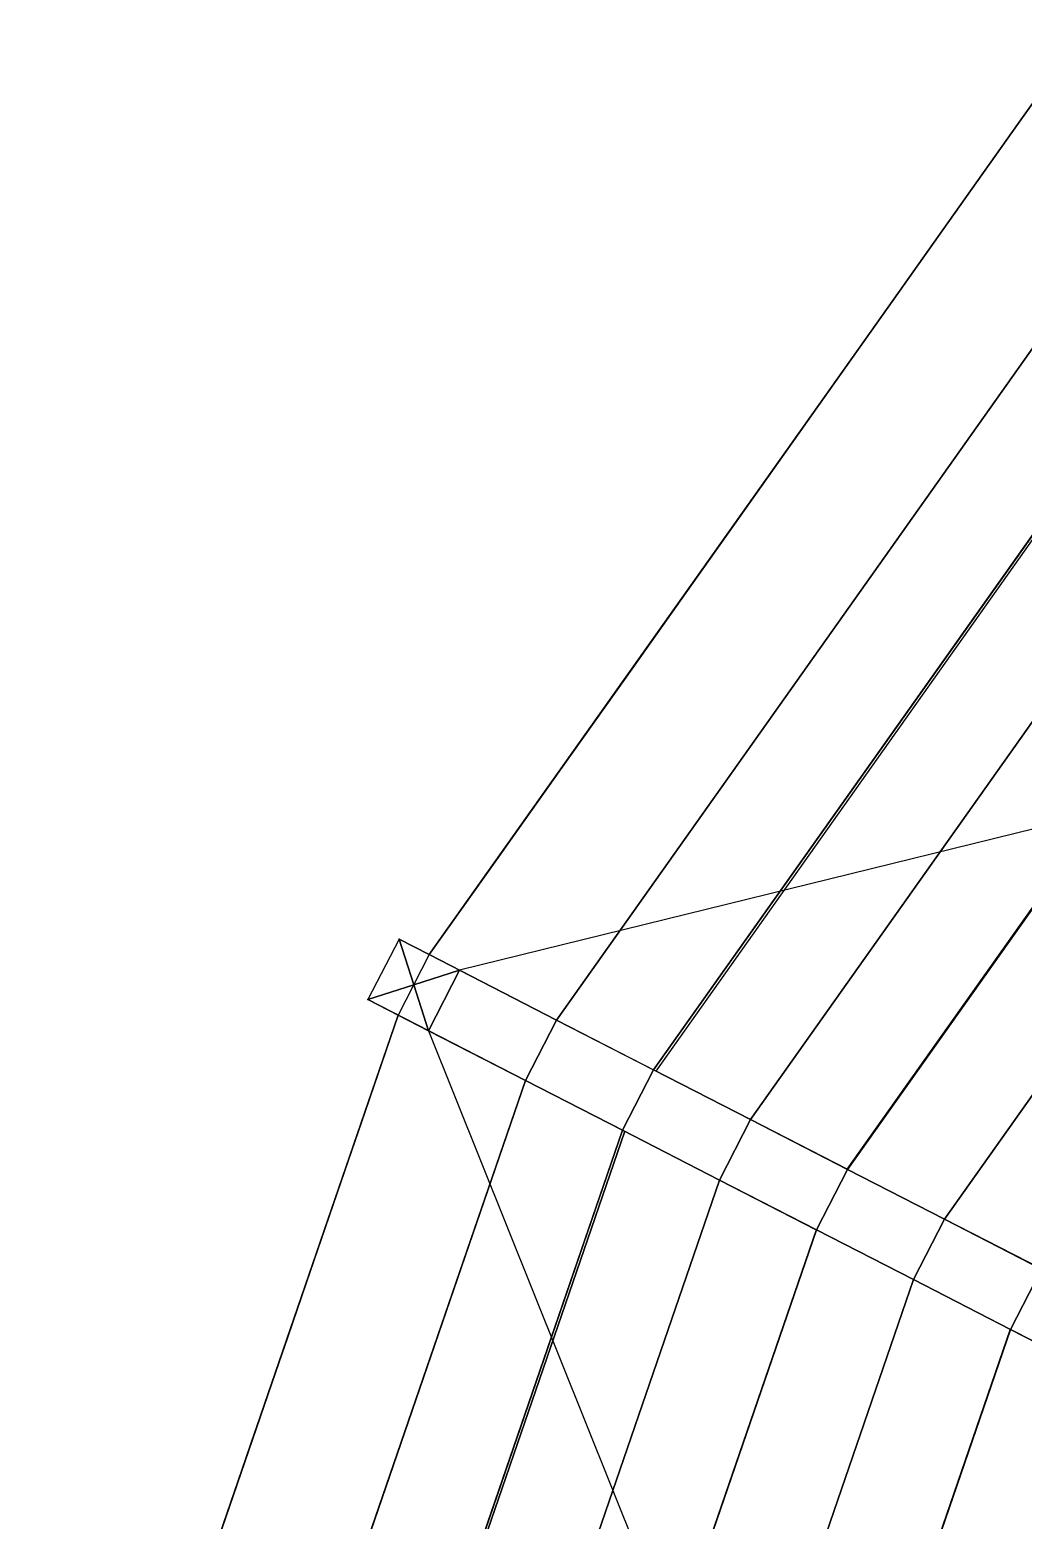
# Model space of a CAD drawing. Header units: millimetres. Extents: x -3890 to 2335, y 8273 to 14518.
# Drawn here: x -3818 to -3088, y 12417 to 13512 of the extents above; entities that cross this region are included whole.
import ezdxf

# ---------------------------------------------------------------- set-up
doc = ezdxf.new("R2010")
doc.units = ezdxf.units.MM
for name, color, linetype in [('FRAMES', 2, 'Continuous'), ('JOINTS', 2, 'Continuous'), ('SHELLS', 1, 'Continuous')]:
    doc.layers.add(name, color=color, linetype=linetype)

msp = doc.modelspace()

# ---------------------------------------------------------------- linework, layer by layer
at = {"layer": 'FRAMES'}
for p, q in [((-3042.3, 13511.7, 1200), (-3090.5, 13443.7, 1200)), ((-3090.5, 13443.7, 1320), (-3042.3, 13511.7, 1320)), ((-3042.3, 13511.7, 1200), (-3090.5, 13443.7, 1320)), ((-3090.5, 13443.7, 1200), (-3138.7, 13375.8, 1200)), ((-3138.7, 13375.8, 1320), (-3090.5, 13443.7, 1320)), ((-3090.5, 13443.7, 1320), (-3138.7, 13375.8, 1200)), ((-3090.5, 13443.7, 1320), (-3090.5, 13443.7, 1200)), ((-2908, 13384.1, 1383.1), (-3359.2, 12747.7, 1383.1)), ((-3138.7, 13375.8, 1200), (-3186.8, 13307.9, 1200)), ((-3186.8, 13307.9, 1320), (-3138.7, 13375.8, 1320)), ((-3138.7, 13375.8, 1200), (-3186.8, 13307.9, 1320)), ((-3138.7, 13375.8, 1320), (-3138.7, 13375.8, 1200)), ((-3186.8, 13307.9, 1200), (-3235, 13239.9, 1200)), ((-3235, 13239.9, 1320), (-3186.8, 13307.9, 1320)), ((-3186.8, 13307.9, 1320), (-3235, 13239.9, 1200)), ((-3186.8, 13307.9, 1320), (-3186.8, 13307.9, 1200)), ((-2791.7, 13273.7, 1442.3), (-3216.6, 12674.5, 1442.3)), ((-3235, 13239.9, 1200), (-3283.2, 13172, 1200)), ((-3283.2, 13172, 1320), (-3235, 13239.9, 1320)), ((-3235, 13239.9, 1200), (-3283.2, 13172, 1320)), ((-3235, 13239.9, 1320), (-3235, 13239.9, 1200)), ((-3283.2, 13172, 1200), (-3331.4, 13104, 1200)), ((-3331.4, 13104, 1320), (-3283.2, 13172, 1320)), ((-3283.2, 13172, 1320), (-3331.4, 13104, 1200)), ((-3283.2, 13172, 1320), (-3283.2, 13172, 1200)), ((-3331.4, 13104, 1200), (-3379.5, 13036.1, 1200)), ((-3379.5, 13036.1, 1320), (-3331.4, 13104, 1320)), ((-3331.4, 13104, 1200), (-3379.5, 13036.1, 1320)), ((-3331.4, 13104, 1320), (-3331.4, 13104, 1200)), ((-2559.3, 13052.9, 1429.5), (-3501.8, 12820.8, 1200)), ((-3379.5, 13036.1, 1200), (-3427.7, 12968.2, 1200)), ((-3427.7, 12968.2, 1320), (-3379.5, 13036.1, 1320)), ((-3379.5, 13036.1, 1320), (-3427.7, 12968.2, 1200)), ((-3379.5, 13036.1, 1320), (-3379.5, 13036.1, 1200)), ((-3427.7, 12968.2, 1200), (-3475.9, 12900.2, 1200)), ((-3475.9, 12900.2, 1320), (-3427.7, 12968.2, 1320)), ((-3427.7, 12968.2, 1200), (-3475.9, 12900.2, 1320)), ((-3427.7, 12968.2, 1320), (-3427.7, 12968.2, 1200)), ((-3475.9, 12900.2, 1200), (-3524.1, 12832.3, 1200)), ((-3524.1, 12832.3, 1320), (-3475.9, 12900.2, 1320)), ((-3475.9, 12900.2, 1320), (-3524.1, 12832.3, 1200)), ((-3475.9, 12900.2, 1320), (-3475.9, 12900.2, 1200)), ((-3546.3, 12843.7, 1200), (-3569.2, 12799.3, 1200)), ((-3524.1, 12832.3, 1200), (-3546.3, 12843.7, 1200)), ((-3430.5, 12784.2, 1352), (-3546.3, 12843.7, 1200)), ((-3546.3, 12843.7, 1200), (-3524.1, 12832.3, 1320)), ((-3524.1, 12832.3, 1320), (-3546.9, 12787.8, 1320)), ((-3501.8, 12820.8, 1200), (-3524.1, 12832.3, 1200)), ((-3524.1, 12832.3, 1320), (-3430.5, 12784.2, 1352)), ((-3524.1, 12832.3, 1200), (-3524.1, 12832.3, 1320)), ((-3501.8, 12820.8, 1200), (-3524.7, 12776.4, 1200)), ((-3501.8, 12820.8, 1200), (-3430.5, 12784.2, 1232)), ((-3501.8, 12820.8, 1200), (-3430.5, 12784.2, 1352)), ((-3535.5, 12810, 120), (-3535.5, 12810, 1200)), ((-3569.2, 12799.3, 1200), (-3546.9, 12787.8, 1200)), ((-3453.4, 12739.8, 1352), (-3569.2, 12799.3, 1200)), ((-3569.2, 12799.3, 1200), (-3546.9, 12787.8, 1320)), ((-3574, 12709.1, 1320), (-3546.9, 12787.8, 1320)), ((-3546.9, 12787.8, 1200), (-3574, 12709.1, 1200)), ((-3546.9, 12787.8, 1200), (-3574, 12709.1, 1320)), ((-3546.9, 12787.8, 1200), (-3524.7, 12776.4, 1200)), ((-3546.9, 12787.8, 1320), (-3453.4, 12739.8, 1352)), ((-3546.9, 12787.8, 1320), (-3546.9, 12787.8, 1200)), ((-3430.5, 12784.2, 1232), (-3453.4, 12739.8, 1232)), ((-3453.4, 12739.8, 1352), (-3430.5, 12784.2, 1352)), ((-3430.5, 12784.2, 1232), (-3359.2, 12747.7, 1263.1)), ((-3430.5, 12784.2, 1352), (-3359.2, 12747.7, 1383.1)), ((-3430.5, 12784.2, 1352), (-3430.5, 12784.2, 1232)), ((-3430.5, 12784.2, 1352), (-3359.2, 12747.7, 1263.1)), ((-3524.7, 12776.4, 1200), (-3453.4, 12739.8, 1232)), ((-3453.4, 12739.8, 1352), (-3524.7, 12776.4, 1200)), ((-3524.7, 12776.4, 1200), (-3163.3, 11875.4, 1429.5)), ((-3359.2, 12747.7, 1263.1), (-3382.1, 12703.2, 1263.1)), ((-3382.1, 12703.2, 1383.1), (-3359.2, 12747.7, 1383.1)), ((-3359.2, 12747.7, 1263.1), (-3287.9, 12711.1, 1293.2)), ((-3359.2, 12747.7, 1383.1), (-3287.9, 12711.1, 1413.2)), ((-3359.2, 12747.7, 1383.1), (-3359.2, 12747.7, 1263.1)), ((-3359.2, 12747.7, 1263.1), (-3287.9, 12711.1, 1413.2)), ((-3453.4, 12739.8, 1232), (-3382.1, 12703.2, 1263.1)), ((-3453.4, 12739.8, 1352), (-3382.1, 12703.2, 1383.1)), ((-3453.4, 12739.8, 1232), (-3453.4, 12739.8, 1352)), ((-3382.1, 12703.2, 1263.1), (-3453.4, 12739.8, 1352)), ((-3382.1, 12703.2, 1383.1), (-3635.7, 11965.5, 1383.1)), ((-3601.1, 12630.3, 1320), (-3574, 12709.1, 1320)), ((-3574, 12709.1, 1200), (-3601.1, 12630.3, 1200)), ((-3574, 12709.1, 1320), (-3601.1, 12630.3, 1200)), ((-3574, 12709.1, 1320), (-3574, 12709.1, 1200)), ((-3382.1, 12703.2, 1263.1), (-3310.8, 12666.6, 1293.2)), ((-3382.1, 12703.2, 1383.1), (-3310.8, 12666.6, 1413.2)), ((-3382.1, 12703.2, 1263.1), (-3382.1, 12703.2, 1383.1)), ((-3310.8, 12666.6, 1413.2), (-3382.1, 12703.2, 1263.1)), ((-3287.9, 12711.1, 1293.2), (-3310.8, 12666.6, 1293.2)), ((-3310.8, 12666.6, 1413.2), (-3287.9, 12711.1, 1413.2)), ((-3287.9, 12711.1, 1293.2), (-3216.6, 12674.5, 1322.3)), ((-3287.9, 12711.1, 1413.2), (-3216.6, 12674.5, 1442.3)), ((-3287.9, 12711.1, 1413.2), (-3287.9, 12711.1, 1293.2)), ((-3287.9, 12711.1, 1413.2), (-3216.6, 12674.5, 1322.3)), ((-3216.6, 12674.5, 1322.3), (-3239.5, 12630.1, 1322.3)), ((-3239.5, 12630.1, 1442.3), (-3216.6, 12674.5, 1442.3)), ((-3216.6, 12674.5, 1322.3), (-3145.3, 12637.9, 1350.5)), ((-3216.6, 12674.5, 1442.3), (-3145.3, 12637.9, 1470.5)), ((-3216.6, 12674.5, 1442.3), (-3216.6, 12674.5, 1322.3)), ((-3216.6, 12674.5, 1322.3), (-3145.3, 12637.9, 1470.5)), ((-3310.8, 12666.6, 1293.2), (-3239.5, 12630.1, 1322.3)), ((-3310.8, 12666.6, 1413.2), (-3239.5, 12630.1, 1442.3)), ((-3310.8, 12666.6, 1293.2), (-3310.8, 12666.6, 1413.2)), ((-3239.5, 12630.1, 1322.3), (-3310.8, 12666.6, 1413.2)), ((-3145.3, 12637.9, 1350.5), (-3168.2, 12593.5, 1350.5)), ((-3168.2, 12593.5, 1470.5), (-3145.3, 12637.9, 1470.5)), ((-3145.3, 12637.9, 1350.5), (-3074, 12601.3, 1377.8)), ((-3145.3, 12637.9, 1470.5), (-3074, 12601.3, 1497.8)), ((-3145.3, 12637.9, 1470.5), (-3145.3, 12637.9, 1350.5)), ((-3145.3, 12637.9, 1470.5), (-3074, 12601.3, 1377.8)), ((-3628.2, 12551.5, 1320), (-3601.1, 12630.3, 1320)), ((-3601.1, 12630.3, 1200), (-3628.2, 12551.5, 1200)), ((-3601.1, 12630.3, 1200), (-3628.2, 12551.5, 1320)), ((-3601.1, 12630.3, 1320), (-3601.1, 12630.3, 1200)), ((-3239.5, 12630.1, 1442.3), (-3478.3, 11935.5, 1442.3)), ((-3239.5, 12630.1, 1322.3), (-3168.2, 12593.5, 1350.5)), ((-3239.5, 12630.1, 1442.3), (-3168.2, 12593.5, 1470.5)), ((-3239.5, 12630.1, 1322.3), (-3239.5, 12630.1, 1442.3)), ((-3168.2, 12593.5, 1470.5), (-3239.5, 12630.1, 1322.3)), ((-3168.2, 12593.5, 1350.5), (-3096.9, 12556.9, 1377.8)), ((-3168.2, 12593.5, 1470.5), (-3096.9, 12556.9, 1497.8)), ((-3168.2, 12593.5, 1350.5), (-3168.2, 12593.5, 1470.5)), ((-3096.9, 12556.9, 1377.8), (-3168.2, 12593.5, 1470.5)), ((-3074, 12601.3, 1377.8), (-3096.9, 12556.9, 1377.8)), ((-3096.9, 12556.9, 1497.8), (-3074, 12601.3, 1497.8)), ((-3655.3, 12472.8, 1320), (-3628.2, 12551.5, 1320)), ((-3628.2, 12551.5, 1200), (-3655.3, 12472.8, 1200)), ((-3628.2, 12551.5, 1320), (-3655.3, 12472.8, 1200)), ((-3628.2, 12551.5, 1320), (-3628.2, 12551.5, 1200)), ((-3096.9, 12556.9, 1497.8), (-3320.8, 11905.4, 1497.8)), ((-3096.9, 12556.9, 1377.8), (-3025.5, 12520.3, 1404.1)), ((-3096.9, 12556.9, 1497.8), (-3025.5, 12520.3, 1524.1)), ((-3096.9, 12556.9, 1377.8), (-3096.9, 12556.9, 1497.8)), ((-3025.5, 12520.3, 1524.1), (-3096.9, 12556.9, 1377.8)), ((-3682.3, 12394, 1320), (-3655.3, 12472.8, 1320)), ((-3655.3, 12472.8, 1200), (-3682.3, 12394, 1200)), ((-3655.3, 12472.8, 1200), (-3682.3, 12394, 1320)), ((-3655.3, 12472.8, 1320), (-3655.3, 12472.8, 1200))]:
    msp.add_line(p, q, dxfattribs=at)
at = {"layer": 'JOINTS'}
for p in [(-3090.5, 13443.7, 1200), (-3090.5, 13443.7, 1320), (-3138.7, 13375.8, 1200), (-3138.7, 13375.8, 1320), (-3186.8, 13307.9, 1200), (-3186.8, 13307.9, 1320), (-3235, 13239.9, 1200), (-3235, 13239.9, 1320), (-3283.2, 13172, 1200), (-3283.2, 13172, 1320), (-3331.4, 13104, 1200), (-3331.4, 13104, 1320), (-3379.5, 13036.1, 1200), (-3379.5, 13036.1, 1320), (-3427.7, 12968.2, 1200), (-3427.7, 12968.2, 1320), (-3475.9, 12900.2, 1200), (-3475.9, 12900.2, 1320), (-3546.3, 12843.7, 1200), (-3524.1, 12832.3, 1200), (-3524.1, 12832.3, 1320), (-3501.8, 12820.8, 1200), (-3535.5, 12810, 1200), (-3535.5, 12810, 120), (-3569.2, 12799.3, 1200), (-3546.9, 12787.8, 1200), (-3546.9, 12787.8, 1320), (-3430.5, 12784.2, 1232), (-3430.5, 12784.2, 1352), (-3524.7, 12776.4, 1200), (-3359.2, 12747.7, 1263.1), (-3359.2, 12747.7, 1383.1), (-3453.4, 12739.8, 1232), (-3453.4, 12739.8, 1352), (-3574, 12709.1, 1320), (-3574, 12709.1, 1200), (-3382.1, 12703.2, 1263.1), (-3382.1, 12703.2, 1383.1), (-3287.9, 12711.1, 1293.2), (-3287.9, 12711.1, 1413.2), (-3216.6, 12674.5, 1322.3), (-3216.6, 12674.5, 1442.3), (-3310.8, 12666.6, 1293.2), (-3310.8, 12666.6, 1413.2), (-3145.3, 12637.9, 1350.5), (-3145.3, 12637.9, 1470.5), (-3601.1, 12630.3, 1320), (-3601.1, 12630.3, 1200), (-3239.5, 12630.1, 1322.3), (-3239.5, 12630.1, 1442.3), (-3168.2, 12593.5, 1350.5), (-3168.2, 12593.5, 1470.5), (-3628.2, 12551.5, 1320), (-3628.2, 12551.5, 1200), (-3096.9, 12556.9, 1377.8), (-3096.9, 12556.9, 1497.8), (-3655.3, 12472.8, 1320), (-3655.3, 12472.8, 1200)]:
    msp.add_point(p, dxfattribs=at)
at = {"layer": 'SHELLS'}
for points in [[(-3042.3, 13511.7, 1320), (-2966.1, 13439.3, 1352), (-3430.5, 12784.2, 1352), (-3524.1, 12832.3, 1320)], [(-2966.1, 13439.3, 1352), (-2906.4, 13383, 1377), (-3357.7, 12746.6, 1377), (-3430.5, 12784.2, 1352)], [(-2908, 13384.1, 1383.1), (-2849.9, 13328.9, 1413.2), (-3287.9, 12711.1, 1413.2), (-3359.2, 12747.7, 1383.1)], [(-2849.9, 13328.9, 1413.2), (-2792, 13273.9, 1443.1), (-3216.9, 12674.7, 1443.1), (-3287.9, 12711.1, 1413.2)], [(-2849.9, 13328.9, 1413.2), (-2849.9, 13328.9, 1413.2), (-3287.9, 12711.1, 1413.2)], [(-2792, 13273.9, 1443.1), (-3216.9, 12674.7, 1443.1), (-3216.9, 12674.7, 1443.1)], [(-2791.7, 13273.7, 1442.3), (-2733.6, 13218.5, 1470.5), (-3145.3, 12637.9, 1470.5), (-3216.6, 12674.5, 1442.3)], [(-2733.6, 13218.5, 1470.5), (-2675.8, 13163.5, 1498.6), (-3074.2, 12601.5, 1498.6), (-3145.3, 12637.9, 1470.5)], [(-2733.6, 13218.5, 1470.5), (-2733.6, 13218.5, 1470.5), (-3145.3, 12637.9, 1470.5)], [(-3569.2, 12799.3, 1200), (-3535.5, 12810, 1200), (-3546.3, 12843.7, 1200)], [(-3535.5, 12810, 1200), (-3501.8, 12820.8, 1200), (-3546.3, 12843.7, 1200)], [(-3524.7, 12776.4, 1200), (-3501.8, 12820.8, 1200), (-3535.5, 12810, 1200)], [(-3569.2, 12799.3, 1200), (-3524.7, 12776.4, 1200), (-3535.5, 12810, 1200)], [(-3547, 12787.8, 1320), (-3453.4, 12739.8, 1352), (-3714.5, 11980.5, 1352), (-3817.7, 12000.2, 1320)], [(-3547, 12787.8, 1320), (-3547, 12787.8, 1320), (-3682.3, 12394, 1320), (-3547, 12787.8, 1320)], [(-3453.4, 12739.8, 1352), (-3453.4, 12739.8, 1352), (-3714.4, 11980.5, 1352), (-3714.5, 11980.5, 1352)], [(-3453.4, 12739.8, 1352), (-3380.3, 12702.6, 1377), (-3634, 11964.9, 1377), (-3714.4, 11980.5, 1352)], [(-3382.1, 12703.2, 1383.1), (-3310.8, 12666.6, 1413.2), (-3557, 11950.5, 1413.2), (-3635.7, 11965.5, 1383.1)], [(-3382.1, 12703.2, 1383.1), (-3382.1, 12703.2, 1383.1), (-3635.7, 11965.5, 1383.1), (-3382.1, 12703.2, 1383.1)], [(-3380.3, 12702.6, 1377), (-3633.9, 11964.9, 1377), (-3633.9, 11964.9, 1377), (-3634, 11964.9, 1377)], [(-3310.8, 12666.6, 1413.2), (-3239.8, 12630.2, 1443.1), (-3478.5, 11935.6, 1443.1), (-3557, 11950.5, 1413.2)], [(-3239.5, 12630.1, 1442.3), (-3168.2, 12593.5, 1470.5), (-3399.5, 11920.5, 1470.5), (-3478.3, 11935.5, 1442.3)], [(-3168.2, 12593.5, 1470.5), (-3097.1, 12557, 1498.6), (-3321.1, 11905.5, 1498.6), (-3399.5, 11920.5, 1470.5)], [(-3168.2, 12593.5, 1470.5), (-3168.2, 12593.5, 1470.5), (-3399.5, 11920.5, 1470.5)], [(-3096.9, 12556.9, 1497.8), (-3025.5, 12520.3, 1524.1), (-3242.1, 11890.4, 1524.1), (-3320.8, 11905.4, 1497.8)], [(-3320.8, 11905.4, 1497.8), (-3096.9, 12556.9, 1497.8), (-3320.8, 11905.4, 1497.8)], [(-3025.5, 12520.3, 1524.1), (-2954.5, 12483.8, 1550.3), (-3163.6, 11875.5, 1550.3), (-3242.1, 11890.4, 1524.1)], [(-2954.2, 12483.7, 1549.5), (-2882.9, 12447.1, 1574.1), (-3084.6, 11860.4, 1574.1), (-3163.3, 11875.4, 1549.5)], [(-2954.2, 12483.7, 1549.5), (-2954.2, 12483.7, 1549.5), (-3163.3, 11875.4, 1549.5), (-2954.2, 12483.7, 1549.5)]]:
    msp.add_3dface(points, dxfattribs=at)

doc.saveas('drawing.dxf')
